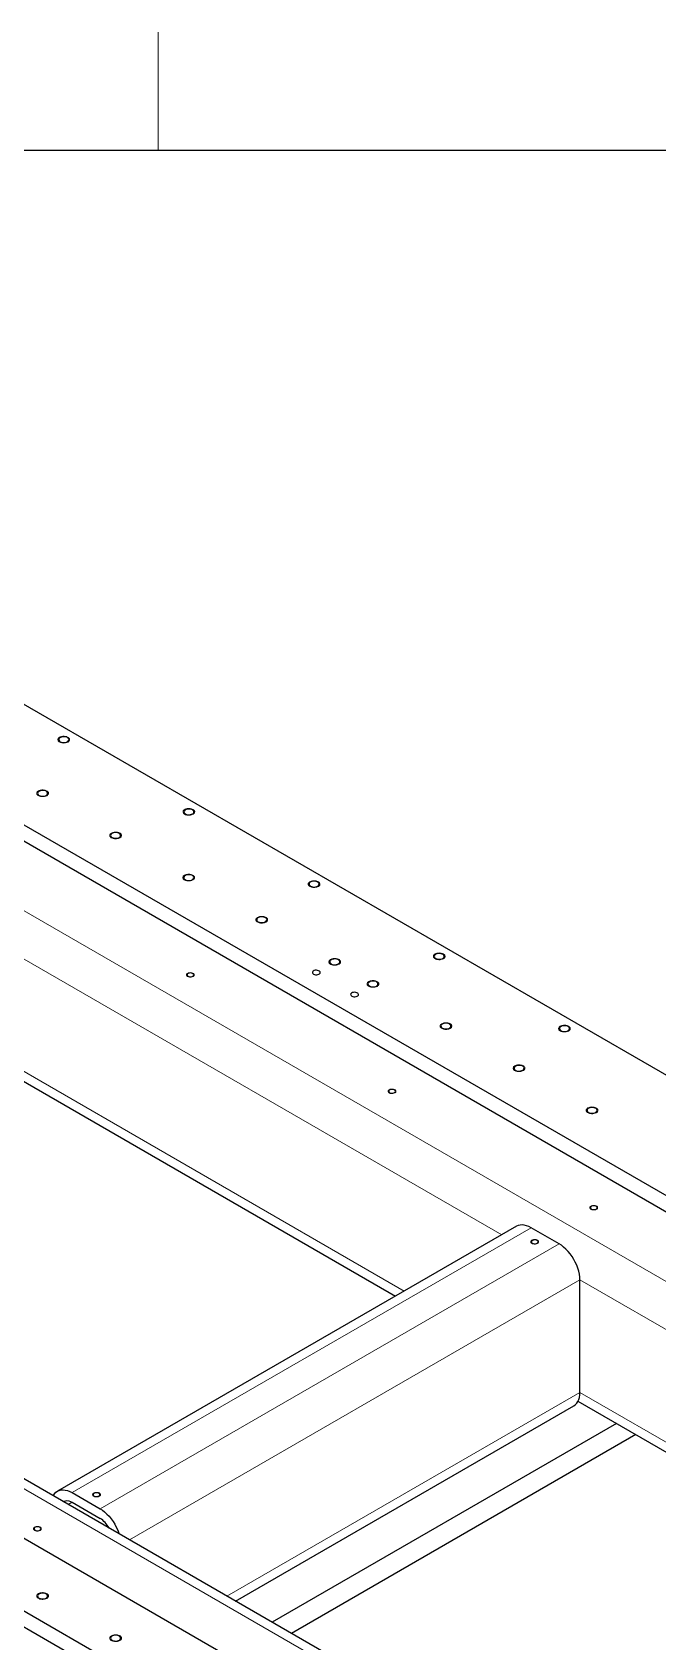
# Model space of a CAD drawing. Header units: millimetres. Extents: x 30 to 8380, y 30 to 5898.
# Drawn here: x 1062 to 1380, y 5069 to 5888 of the extents above; entities that cross this region are included whole.
import ezdxf

# ---------------------------------------------------------------- set-up
doc = ezdxf.new("R2010")
doc.units = ezdxf.units.MM
doc.header["$LTSCALE"] = 10
doc.layers.add('FORMAT', color=7, linetype='Continuous')

msp = doc.modelspace()

# ---------------------------------------------------------------- linework, layer by layer
at = {"color": 7, "linetype": 'Continuous', "lineweight": 25}
for p, q in [((2363.0909377, 4792.1163004), (750.8874766, 5722.8215478)), ((697.854468, 5692.2062436), (2310.0579291, 4761.5009962)), ((697.854468, 5684.0408355), (2310.0579291, 4753.335588)), ((2039.3108012, 4585.2858317), (420.0362723, 5520.0731197)), ((1995.7489649, 4580.0542933), (383.5455038, 5510.7595408)), ((351.7256986, 5492.3903583), (1963.9291597, 4561.6851108)), ((351.7256986, 5484.2249502), (1963.9291597, 4553.5197027)), ((1032.0701646, 5368.8624599), (1246.9644382, 5244.8066364)), ((1308.3664043, 5280.2532369), (1075.0211665, 5145.5458984)), ((1330.0079304, 5271.346535), (1315.8657948, 5279.5106161)), ((1340.6145321, 5195.8175052), (1340.6145321, 5252.975362)), ((1339.6616144, 5191.2936956), (1554.555888, 5067.237872)), ((1165.5640492, 5089.6890951), (1337.5073209, 5188.9498331)), ((1359.2026091, 5180.0129195), (1184.1521262, 5078.9584267)), ((1369.1037132, 5174.2971338), (1194.0532302, 5073.242641)), ((1082.520557, 5144.8032777), (1096.6626926, 5136.6391965)), ((1082.520557, 5139.9040328), (1096.6626926, 5131.7399517))]:
    msp.add_line(p, q, dxfattribs=at)
at = {"color": 8, "linetype": 'Continuous', "lineweight": 18}
for p, q in [((667.0953231, 5666.2839591), (2286.369852, 4731.4966711)), ((412.5368818, 5519.330499), (2031.8114107, 4584.5432109)), ((1033.0230823, 5430.5441263), (1300.8645757, 5275.9225234)), ((1033.0230823, 5373.3862695), (1251.3590556, 5247.343595)), ((1082.520557, 5144.8032777), (1315.8657948, 5279.5106161)), ((1096.6626926, 5136.6391965), (1330.0079304, 5271.346535)), ((1111.6639117, 5120.8049822), (1340.6145321, 5252.975362)), ((1340.6145321, 5252.975362), (1608.4560255, 5098.3537591)), ((1161.1694318, 5092.2260537), (1340.6145321, 5195.8175052)), ((1340.6145321, 5195.8175052), (1558.9505054, 5069.7748307)), ((1080.5512134, 5138.7659606), (1082.5215914, 5139.9034356))]:
    msp.add_line(p, q, dxfattribs=at)
at = {"color": 7, "linetype": 'Continuous', "lineweight": 25, "flags": 128}
for points in [[(1076.4040833, 5526.6999092), (1076.9574246, 5526.4576724), (1077.6034564, 5526.3106015), (1078.2942655, 5526.269604), (1078.9786177, 5526.3377207), (1079.6057579, 5526.5098995), (1080.1291738, 5526.7733707), (1080.5100462, 5527.108594), (1080.7201274, 5527.4907072), (1080.7438367, 5527.8913709), (1080.5794157, 5528.2808696), (1080.2390587, 5528.630316), (1079.7480084, 5528.9137933), (1079.1426839, 5529.1102772), (1078.4679792, 5529.2051955), (1077.7739342, 5529.1915084), (1077.1120229, 5529.0702311), (1076.5313363, 5528.8503582), (1076.0749412, 5528.5481966), (1075.7766865, 5528.1861562), (1075.6586922, 5527.7910881), (1075.7297096, 5527.3922925), (1075.9844714, 5527.0193463), (1076.4040833, 5526.6999092)], [(1065.6914156, 5499.411468), (1066.2447568, 5499.1692312), (1066.8907886, 5499.0221603), (1067.5815977, 5498.9811629), (1068.26595, 5499.0492795), (1068.8930902, 5499.2214583), (1069.4165061, 5499.4849296), (1069.7973785, 5499.8201528), (1070.0074597, 5500.2022661), (1070.031169, 5500.6029298), (1069.8667479, 5500.9924285), (1069.5263909, 5501.3418749), (1069.0353407, 5501.6253522), (1068.4300162, 5501.8218361), (1067.7553115, 5501.9167543), (1067.0612664, 5501.9030672), (1066.3993551, 5501.7817899), (1065.8186685, 5501.561917), (1065.3622735, 5501.2597554), (1065.0640187, 5500.8977151), (1064.9460245, 5500.502647), (1065.0170418, 5500.1038513), (1065.2718037, 5499.7309051), (1065.6914156, 5499.411468)], [(1140.0436936, 5489.9615441), (1140.5970349, 5489.7193073), (1141.2430667, 5489.5722364), (1141.9338758, 5489.531239), (1142.618228, 5489.5993556), (1143.2453682, 5489.7715344), (1143.7687842, 5490.0350057), (1144.1496565, 5490.3702289), (1144.3597377, 5490.7523422), (1144.383447, 5491.1530059), (1144.219026, 5491.5425046), (1143.878669, 5491.891951), (1143.3876187, 5492.1754283), (1142.7822942, 5492.3719122), (1142.1075895, 5492.4668304), (1141.4135445, 5492.4531433), (1140.7516332, 5492.331866), (1140.1709466, 5492.1119931), (1139.7145515, 5491.8098315), (1139.4162968, 5491.4477912), (1139.2983025, 5491.0527231), (1139.3693199, 5490.6539274), (1139.6240817, 5490.2809812), (1140.0436936, 5489.9615441)], [(1102.8145216, 5477.9807551), (1103.3678629, 5477.7385183), (1104.0138946, 5477.5914474), (1104.7047037, 5477.55045), (1105.389056, 5477.6185666), (1106.0161962, 5477.7907454), (1106.5396121, 5478.0542166), (1106.9204845, 5478.3894399), (1107.1305657, 5478.7715531), (1107.154275, 5479.1722168), (1106.9898539, 5479.5617155), (1106.6494969, 5479.911162), (1106.1584467, 5480.1946392), (1105.5531222, 5480.3911231), (1104.8784175, 5480.4860414), (1104.1843724, 5480.4723543), (1103.5224611, 5480.351077), (1102.9417745, 5480.1312041), (1102.4853795, 5479.8290425), (1102.1871248, 5479.4670022), (1102.0691305, 5479.071934), (1102.1401478, 5478.6731384), (1102.3949097, 5478.3001922), (1102.8145216, 5477.9807551)], [(1139.9376276, 5456.5500422), (1140.4909689, 5456.3078054), (1141.1370007, 5456.1607345), (1141.8278098, 5456.119737), (1142.512162, 5456.1878537), (1143.1393022, 5456.3600325), (1143.6627181, 5456.6235037), (1144.0435905, 5456.9587269), (1144.2536717, 5457.3408402), (1144.277381, 5457.7415039), (1144.11296, 5458.1310026), (1143.772603, 5458.480449), (1143.2815527, 5458.7639263), (1142.6762282, 5458.9604102), (1142.0015235, 5459.0553285), (1141.3074784, 5459.0416414), (1140.6455671, 5458.9203641), (1140.0648805, 5458.7004911), (1139.6084855, 5458.3983296), (1139.3102308, 5458.0362892), (1139.1922365, 5457.6412211), (1139.2632538, 5457.2424255), (1139.5180157, 5456.8694793), (1139.9376276, 5456.5500422)], [(1203.683304, 5453.2231791), (1204.2366452, 5452.9809423), (1204.882677, 5452.8338714), (1205.5734861, 5452.792874), (1206.2578384, 5452.8609906), (1206.8849785, 5453.0331694), (1207.4083945, 5453.2966407), (1207.7892668, 5453.6318639), (1207.999348, 5454.0139772), (1208.0230573, 5454.4146408), (1207.8586363, 5454.8041396), (1207.5182793, 5455.153586), (1207.027229, 5455.4370632), (1206.4219045, 5455.6335472), (1205.7471998, 5455.7284654), (1205.0531548, 5455.7147783), (1204.3912435, 5455.593501), (1203.8105569, 5455.3736281), (1203.3541618, 5455.0714665), (1203.0559071, 5454.7094262), (1202.9379128, 5454.314358), (1203.0089302, 5453.9155624), (1203.2636921, 5453.5426162), (1203.683304, 5453.2231791)], [(1177.0607336, 5435.1193292), (1177.6140749, 5434.8770924), (1178.2601067, 5434.7300215), (1178.9509158, 5434.6890241), (1179.635268, 5434.7571407), (1180.2624082, 5434.9293195), (1180.7858242, 5435.1927908), (1181.1666965, 5435.528014), (1181.3767777, 5435.9101273), (1181.400487, 5436.310791), (1181.236066, 5436.7002897), (1180.895709, 5437.0497361), (1180.4046587, 5437.3332134), (1179.7993342, 5437.5296973), (1179.1246295, 5437.6246155), (1178.4305845, 5437.6109284), (1177.7686732, 5437.4896511), (1177.1879866, 5437.2697782), (1176.7315915, 5436.9676166), (1176.4333368, 5436.6055763), (1176.3153425, 5436.2105081), (1176.3863599, 5435.8117125), (1176.6411217, 5435.4387663), (1177.0607336, 5435.1193292)], [(1267.3229143, 5416.4848141), (1267.8762555, 5416.2425773), (1268.5222873, 5416.0955064), (1269.2130964, 5416.0545089), (1269.8974487, 5416.1226256), (1270.5245888, 5416.2948044), (1271.0480048, 5416.5582756), (1271.4288771, 5416.8934989), (1271.6389583, 5417.2756121), (1271.6626676, 5417.6762758), (1271.4982466, 5418.0657745), (1271.1578896, 5418.4152209), (1270.6668393, 5418.6986982), (1270.0615148, 5418.8951821), (1269.3868101, 5418.9901004), (1268.6927651, 5418.9764133), (1268.0308538, 5418.855136), (1267.4501672, 5418.6352631), (1266.9937721, 5418.3331015), (1266.6955174, 5417.9710612), (1266.5775231, 5417.575993), (1266.6485405, 5417.1771974), (1266.9033024, 5416.8042512), (1267.3229143, 5416.4848141)], [(1214.1838397, 5413.6886163), (1214.7371809, 5413.4463795), (1215.3832127, 5413.2993086), (1216.0740218, 5413.2583112), (1216.7583741, 5413.3264278), (1217.3855142, 5413.4986066), (1217.9089302, 5413.7620778), (1218.2898025, 5414.0973011), (1218.4998837, 5414.4794143), (1218.523593, 5414.880078), (1218.359172, 5415.2695767), (1218.018815, 5415.6190232), (1217.5277647, 5415.9025004), (1216.9224402, 5416.0989843), (1216.2477355, 5416.1939026), (1215.5536905, 5416.1802155), (1214.8917792, 5416.0589382), (1214.3110926, 5415.8390653), (1213.8546975, 5415.5369037), (1213.5564428, 5415.1748634), (1213.4384485, 5414.7797952), (1213.5094659, 5414.3809996), (1213.7642278, 5414.0080534), (1214.1838397, 5413.6886163)], [(1141.4225519, 5407.4009468), (1141.8779992, 5407.2132226), (1142.4143559, 5407.1210411), (1142.9734995, 5407.1343917), (1143.494838, 5407.2518275), (1143.9218763, 5407.4606227), (1144.2083383, 5407.738151), (1144.3231812, 5408.0543378), (1144.2539601, 5408.3749196), (1144.0081762, 5408.6651562), (1143.612464, 5408.893596), (1143.109705, 5409.035484), (1142.5543809, 5409.0754445), (1142.0066699, 5409.0091471), (1141.5259247, 5408.8437761), (1141.1642417, 5408.5972521), (1140.9608148, 5408.2962898), (1140.9376884, 5407.9735031), (1141.0973687, 5407.663871), (1141.4225519, 5407.4009468)], [(1205.2035835, 5408.5044248), (1205.6832598, 5408.300055), (1206.2459739, 5408.1863858), (1206.8417261, 5408.1735172), (1207.4175811, 5408.2625926), (1207.9223719, 5408.4456974), (1208.3112455, 5408.7065617), (1208.5496488, 5409.0220068), (1208.6163985, 5409.3640039), (1208.5055638, 5409.702165), (1208.2269927, 5410.0064431), (1207.8054375, 5410.2498017), (1207.2783552, 5410.4106174), (1206.6925795, 5410.4746009), (1206.100159, 5410.4360671), (1205.5537329, 5410.2984398), (1205.1018537, 5410.0739479), (1204.7846726, 5409.7825384), (1204.6303727, 5409.4501043), (1204.6526642, 5409.1061839), (1204.8495663, 5408.781336), (1205.2035835, 5408.5044248)], [(1233.6292761, 5402.4630048), (1234.1826174, 5402.220768), (1234.8286492, 5402.0736971), (1235.5194583, 5402.0326996), (1236.2038105, 5402.1008163), (1236.8309507, 5402.2729951), (1237.3543666, 5402.5364663), (1237.735239, 5402.8716895), (1237.9453202, 5403.2538028), (1237.9690295, 5403.6544665), (1237.8046085, 5404.0439652), (1237.4642515, 5404.3934116), (1236.9732012, 5404.6768889), (1236.3678767, 5404.8733728), (1235.693172, 5404.968291), (1234.999127, 5404.954604), (1234.3372157, 5404.8333267), (1233.7565291, 5404.6134537), (1233.300134, 5404.3112921), (1233.0018793, 5403.9492518), (1232.883885, 5403.5541837), (1232.9549024, 5403.1553881), (1233.2096642, 5402.7824419), (1233.6292761, 5402.4630048)], [(1224.64902, 5397.2788132), (1225.1286963, 5397.0744435), (1225.6914104, 5396.9607743), (1226.2871625, 5396.9479057), (1226.8630176, 5397.0369811), (1227.3678084, 5397.2200858), (1227.756682, 5397.4809502), (1227.9950852, 5397.7963953), (1228.061835, 5398.1383923), (1227.9510002, 5398.4765534), (1227.6724291, 5398.7808316), (1227.250874, 5399.0241902), (1226.7237917, 5399.1850059), (1226.138016, 5399.2489894), (1225.5455955, 5399.2104556), (1224.9991694, 5399.0728283), (1224.5472901, 5398.8483364), (1224.2301091, 5398.5569269), (1224.0758092, 5398.2244928), (1224.0981006, 5397.8805724), (1224.2950028, 5397.5557245), (1224.64902, 5397.2788132)], [(1270.7523822, 5381.0322918), (1271.3057234, 5380.790055), (1271.9517552, 5380.6429841), (1272.6425643, 5380.6019867), (1273.3269165, 5380.6701033), (1273.9540567, 5380.8422821), (1274.4774727, 5381.1057534), (1274.858345, 5381.4409766), (1275.0684262, 5381.8230899), (1275.0921355, 5382.2237535), (1274.9277145, 5382.6132523), (1274.5873575, 5382.9626987), (1274.0963072, 5383.246176), (1273.4909827, 5383.4426599), (1272.816278, 5383.5375781), (1272.122233, 5383.523891), (1271.4603217, 5383.4026137), (1270.8796351, 5383.1827408), (1270.42324, 5382.8805792), (1270.1249853, 5382.5185389), (1270.006991, 5382.1234707), (1270.0780084, 5381.7246751), (1270.3327702, 5381.3517289), (1270.7523822, 5381.0322918)], [(1330.9625246, 5379.746449), (1331.5158658, 5379.5042122), (1332.1618976, 5379.3571413), (1332.8527067, 5379.3161439), (1333.537059, 5379.3842605), (1334.1641991, 5379.5564393), (1334.6876151, 5379.8199106), (1335.0684874, 5380.1551338), (1335.2785686, 5380.5372471), (1335.3022779, 5380.9379108), (1335.1378569, 5381.3274095), (1334.7974999, 5381.6768559), (1334.3064497, 5381.9603332), (1333.7011251, 5382.1568171), (1333.0264204, 5382.2517353), (1332.3323754, 5382.2380482), (1331.6704641, 5382.116771), (1331.0897775, 5381.896898), (1330.6333824, 5381.5947364), (1330.3351277, 5381.2326961), (1330.2171335, 5380.837628), (1330.2881508, 5380.4388324), (1330.5429127, 5380.0658861), (1330.9625246, 5379.746449)], [(1307.8754882, 5359.6015789), (1308.4288294, 5359.3593421), (1309.0748612, 5359.2122712), (1309.7656703, 5359.1712738), (1310.4500226, 5359.2393904), (1311.0771627, 5359.4115692), (1311.6005787, 5359.6750404), (1311.981451, 5360.0102637), (1312.1915322, 5360.3923769), (1312.2152415, 5360.7930406), (1312.0508205, 5361.1825393), (1311.7104635, 5361.5319857), (1311.2194132, 5361.815463), (1310.6140887, 5362.0119469), (1309.939384, 5362.1068652), (1309.245339, 5362.0931781), (1308.5834277, 5361.9719008), (1308.0027411, 5361.7520279), (1307.546346, 5361.4498663), (1307.2480913, 5361.087826), (1307.130097, 5360.6927578), (1307.2011144, 5360.2939622), (1307.4558763, 5359.921016), (1307.8754882, 5359.6015789)], [(1243.9530351, 5348.2113587), (1244.4084825, 5348.0236345), (1244.9448392, 5347.931453), (1245.5039828, 5347.9448036), (1246.0253213, 5348.0622394), (1246.4523596, 5348.2710346), (1246.7388215, 5348.5485629), (1246.8536645, 5348.8647497), (1246.7844434, 5349.1853315), (1246.5386595, 5349.4755681), (1246.1429473, 5349.7040079), (1245.6401883, 5349.8458959), (1245.0848642, 5349.8858564), (1244.5371531, 5349.819559), (1244.056408, 5349.654188), (1243.694725, 5349.407664), (1243.491298, 5349.1067017), (1243.4681717, 5348.783915), (1243.627852, 5348.4742829), (1243.9530351, 5348.2113587)], [(1344.9985942, 5338.170866), (1345.5519354, 5337.9286292), (1346.1979672, 5337.7815583), (1346.8887763, 5337.7405608), (1347.5731286, 5337.8086775), (1348.2002687, 5337.9808562), (1348.7236847, 5338.2443275), (1349.104557, 5338.5795507), (1349.3146382, 5338.961664), (1349.3383475, 5339.3623277), (1349.1739265, 5339.7518264), (1348.8335695, 5340.1012728), (1348.3425193, 5340.3847501), (1347.7371947, 5340.581234), (1347.06249, 5340.6761522), (1346.368445, 5340.6624652), (1345.7065337, 5340.5411879), (1345.1258471, 5340.3213149), (1344.6694521, 5340.0191533), (1344.3711973, 5339.657113), (1344.2532031, 5339.2620449), (1344.3242204, 5338.8632493), (1344.5789823, 5338.490303), (1344.9985942, 5338.170866)], [(1346.4835184, 5289.0217706), (1346.9389657, 5288.8340464), (1347.4753225, 5288.7418649), (1348.034466, 5288.7552155), (1348.5558045, 5288.8726513), (1348.9828429, 5289.0814465), (1349.2693048, 5289.3589748), (1349.3841477, 5289.6751616), (1349.3149267, 5289.9957434), (1349.0691428, 5290.28598), (1348.6734305, 5290.5144198), (1348.1706715, 5290.6563078), (1347.6153475, 5290.6962683), (1347.0676364, 5290.6299709), (1346.5868912, 5290.4645999), (1346.2252082, 5290.2180759), (1346.0217813, 5289.9171136), (1345.998655, 5289.5943269), (1346.1583353, 5289.2846948), (1346.4835184, 5289.0217706)], [(1315.8657948, 5279.5106161), (1314.6782322, 5280.1191679), (1313.5056039, 5280.5660396), (1312.3626563, 5280.8456116), (1311.2637628, 5280.9543682), (1310.2227425, 5280.8909417), (1309.2526868, 5280.6561296), (1308.3664043, 5280.2532369)], [(1316.4314802, 5271.6730982), (1316.8869275, 5271.485374), (1317.4232843, 5271.3931925), (1317.9824278, 5271.4065431), (1318.5037663, 5271.5239789), (1318.9308047, 5271.7327741), (1319.2172666, 5272.0103024), (1319.3321095, 5272.3264893), (1319.2628885, 5272.647071), (1319.0171046, 5272.9373076), (1318.6213923, 5273.1657474), (1318.1186333, 5273.3076354), (1317.5633093, 5273.3475959), (1317.0155982, 5273.2812985), (1316.534853, 5273.1159275), (1316.17317, 5272.8694036), (1315.9697431, 5272.5684412), (1315.9466168, 5272.2456545), (1316.1062971, 5271.9360224), (1316.4314802, 5271.6730982)], [(1340.6145321, 5252.975362), (1340.54784, 5254.385216), (1340.3486025, 5255.8543413), (1340.019325, 5257.3642628), (1339.5641484, 5258.8959923), (1338.9887968, 5260.4302676), (1338.3005056, 5261.9477941), (1337.5079304, 5263.4294882), (1336.6210384, 5264.8567165), (1335.6509828, 5266.211531), (1334.6099624, 5267.4768941), (1333.5110689, 5268.6368929), (1332.3681213, 5269.67694), (1331.195493, 5270.5839561), (1330.0079304, 5271.346535)], [(1337.5073209, 5188.9498331), (1337.5079304, 5188.950185), (1338.3005056, 5189.5167912), (1338.9887968, 5190.2396336), (1339.5641484, 5191.1096221), (1340.019325, 5192.1158159), (1340.3486025, 5193.2455617), (1340.54784, 5194.4846522), (1340.6145321, 5195.8175052)], [(1072.866873, 5143.2020359), (1072.9643391, 5143.3861094), (1073.5396907, 5144.2560978), (1074.2279819, 5144.9789403), (1075.020557, 5145.5455465), (1075.907449, 5145.9487912), (1076.8775047, 5146.1836032), (1077.918525, 5146.2470298), (1079.0174185, 5146.1382732), (1080.1603661, 5145.8587011), (1081.3329944, 5145.4118294), (1082.520557, 5144.8032777)], [(1077.9169047, 5140.2867146), (1078.3530488, 5140.5149201), (1079.0799399, 5140.723652), (1079.876872, 5140.7660972), (1080.727622, 5140.6413914), (1081.6148709, 5140.3520734), (1082.520557, 5139.9040328)], [(1093.6928441, 5143.0888206), (1094.1482915, 5142.9010964), (1094.6846482, 5142.8089149), (1095.2437918, 5142.8222655), (1095.7651303, 5142.9397013), (1096.1921686, 5143.1484965), (1096.4786305, 5143.4260248), (1096.5934735, 5143.7422116), (1096.5242524, 5144.0627934), (1096.2784685, 5144.35303), (1095.8827563, 5144.5814698), (1095.3799973, 5144.7233578), (1094.8246732, 5144.7633183), (1094.2769621, 5144.6970209), (1093.796217, 5144.5316499), (1093.4345339, 5144.2851259), (1093.231107, 5143.9841636), (1093.2079807, 5143.6613769), (1093.367661, 5143.3517448), (1093.6928441, 5143.0888206)], [(1096.6626926, 5136.6391965), (1097.8502552, 5135.8766177), (1099.0228835, 5134.9696016), (1100.1658311, 5133.9295545), (1101.2647246, 5132.7695556), (1102.305745, 5131.5041926), (1103.2758006, 5130.1493781), (1104.1626926, 5128.7221497), (1104.9552678, 5127.2404557), (1105.643559, 5125.7229291), (1106.2189106, 5124.1886539), (1106.3163766, 5123.8920485)], [(1063.6408059, 5125.7401483), (1064.0962533, 5125.552424), (1064.63261, 5125.4602425), (1065.1917536, 5125.4735931), (1065.7130921, 5125.591029), (1066.1401304, 5125.7998241), (1066.4265923, 5126.0773524), (1066.5414353, 5126.3935393), (1066.4722142, 5126.714121), (1066.2264303, 5127.0043576), (1065.8307181, 5127.2327974), (1065.3279591, 5127.3746854), (1064.772635, 5127.4146459), (1064.2249239, 5127.3483485), (1063.7441788, 5127.1829775), (1063.3824957, 5126.9364536), (1063.1790688, 5126.6354913), (1063.1559425, 5126.3127045), (1063.3156228, 5126.0030724), (1063.6408059, 5125.7401483)], [(1065.6914156, 5091.2074121), (1066.2447568, 5090.9651753), (1066.8907886, 5090.8181044), (1067.5815977, 5090.777107), (1068.26595, 5090.8452236), (1068.8930902, 5091.0174024), (1069.4165061, 5091.2808737), (1069.7973785, 5091.6160969), (1070.0074597, 5091.9982102), (1070.031169, 5092.3988739), (1069.8667479, 5092.7883726), (1069.5263909, 5093.137819), (1069.0353407, 5093.4212963), (1068.4300162, 5093.6177802), (1067.7553115, 5093.7126984), (1067.0612664, 5093.6990113), (1066.3993551, 5093.577734), (1065.8186685, 5093.3578611), (1065.3622735, 5093.0556995), (1065.0640187, 5092.6936592), (1064.9460245, 5092.298591), (1065.0170418, 5091.8997954), (1065.2718037, 5091.5268492), (1065.6914156, 5091.2074121)], [(1102.8145216, 5069.7766992), (1103.3678629, 5069.5344624), (1104.0138946, 5069.3873915), (1104.7047037, 5069.3463941), (1105.389056, 5069.4145107), (1106.0161962, 5069.5866895), (1106.5396121, 5069.8501607), (1106.9204845, 5070.185384), (1107.1305657, 5070.5674972), (1107.154275, 5070.9681609), (1106.9898539, 5071.3576596), (1106.6494969, 5071.7071061), (1106.1584467, 5071.9905833), (1105.5531222, 5072.1870672), (1104.8784175, 5072.2819855), (1104.1843724, 5072.2682984), (1103.5224611, 5072.1470211), (1102.9417745, 5071.9271482), (1102.4853795, 5071.6249866), (1102.1871248, 5071.2629463), (1102.0691305, 5070.8678781), (1102.1401478, 5070.4690825), (1102.3949097, 5070.0961363), (1102.8145216, 5069.7766992)]]:
    msp.add_lwpolyline(points, dxfattribs=at)
at = {"color": 7, "linetype": 'Continuous', "lineweight": 25}
msp.add_arc((1089.7053408, 5120.6319318), 13.1069771, 28.1093957156, 57.9396080785, dxfattribs=at)
at = {"color": 7, "linetype": 'Continuous', "lineweight": 18}
for points, knots in [([(1080.3282261, 5526.5162173), (1079.7343299, 5526.2501421), (1079.044179, 5526.0777323), (1078.3014379, 5526.009821), (1077.5527759, 5526.0506753), (1076.8452341, 5526.1977282), (1076.22327, 5526.4417398), (1075.7259639, 5526.767378), (1075.3845633, 5527.1541818), (1075.2205197, 5527.5778468), (1075.2441406, 5528.0117526), (1075.4539418, 5528.4286353), (1075.8367406, 5528.8023006), (1076.3684845, 5529.1092699), (1077.015762, 5529.3302549), (1077.7379022, 5529.4513705), (1078.4895306, 5529.4650066), (1079.2234194, 5529.3703062), (1079.8934558, 5529.1732199), (1080.4575388, 5528.8861312), (1080.8802252, 5528.5270789), (1081.1349559, 5528.1186238), (1081.2057253, 5527.6864304), (1081.0880867, 5527.2576551), (1080.7894317, 5526.8592395), (1080.328526, 5526.5162173), (1080.4932757, 5526.6262905), (1080.328526, 5526.5162173)], [0, 0, 0, 0, 0.039987901, 0.0799884051, 0.1199889092, 0.1599894133, 0.1999899175, 0.2399904216, 0.2799909257, 0.3199914298, 0.359991934, 0.3999924381, 0.4399929422, 0.4799934463, 0.5199939505, 0.5599944546, 0.5999949587, 0.6399954629, 0.679995967, 0.7199964711, 0.7599969752, 0.7999974794, 0.8399979835, 0.8799984876, 0.9199989917, 0.9599994959, 1, 1, 1, 1]), ([(1069.6154833, 5499.2277762), (1069.0216621, 5498.961701), (1068.3315112, 5498.7892911), (1067.5887702, 5498.7213798), (1066.8401082, 5498.7622341), (1066.1325664, 5498.909287), (1065.5106023, 5499.1532987), (1065.0132962, 5499.4789369), (1064.6718956, 5499.8657407), (1064.507852, 5500.2894057), (1064.5314729, 5500.7233115), (1064.741274, 5501.1401942), (1065.1240729, 5501.5138595), (1065.6558167, 5501.8208287), (1066.3030942, 5502.0418138), (1067.0252345, 5502.1629294), (1067.7768628, 5502.1765654), (1068.5107517, 5502.0818651), (1069.180788, 5501.8847787), (1069.7448711, 5501.59769), (1070.1675575, 5501.2386378), (1070.4222882, 5500.8301826), (1070.4930576, 5500.3979892), (1070.375419, 5499.969214), (1070.076764, 5499.5707983), (1069.6158582, 5499.2277762), (1069.780608, 5499.3378494), (1069.6158582, 5499.2277762)], [0, 0, 0, 0, 0.0399848725, 0.0799855029, 0.1199861332, 0.1599867635, 0.1999873938, 0.2399880241, 0.2799886544, 0.3199892847, 0.359989915, 0.3999905453, 0.4399911756, 0.479991806, 0.5199924363, 0.5599930666, 0.5999936969, 0.6399943272, 0.6799949575, 0.7199955878, 0.7599962181, 0.7999968484, 0.8399974788, 0.8799981091, 0.9199987394, 0.9599993697, 1, 1, 1, 1]), ([(1143.9681053, 5489.7778523), (1143.3739402, 5489.5117771), (1142.6837893, 5489.3393673), (1141.9410482, 5489.2714559), (1141.1923862, 5489.3123102), (1140.4848444, 5489.4593631), (1139.8628803, 5489.7033748), (1139.3655742, 5490.029013), (1139.0241736, 5490.4158168), (1138.86013, 5490.8394818), (1138.8837509, 5491.2733876), (1139.0935521, 5491.6902703), (1139.4763509, 5492.0639356), (1140.0080948, 5492.3709048), (1140.6553723, 5492.5918899), (1141.3775125, 5492.7130055), (1142.1291409, 5492.7266416), (1142.8630297, 5492.6319412), (1143.5330661, 5492.4348548), (1144.0971492, 5492.1477661), (1144.5198355, 5491.7887139), (1144.7745662, 5491.3802587), (1144.8453356, 5490.9480653), (1144.727697, 5490.5192901), (1144.429042, 5490.1208744), (1143.9681363, 5489.7778523), (1144.132886, 5489.8879255), (1143.9681363, 5489.7778523)], [0, 0, 0, 0, 0.0399987504, 0.0799988025, 0.1199988546, 0.1599989066, 0.1999989587, 0.2399990108, 0.2799990628, 0.3199991149, 0.359999167, 0.399999219, 0.4399992711, 0.4799993232, 0.5199993752, 0.5599994273, 0.5999994794, 0.6399995314, 0.6799995835, 0.7199996355, 0.7599996876, 0.7999997397, 0.8399997917, 0.8799998438, 0.9199998959, 0.9599999479, 1, 1, 1, 1]), ([(1106.7384481, 5477.7970633), (1106.1447682, 5477.5309881), (1105.4546172, 5477.3585782), (1104.7118762, 5477.2906669), (1103.9632142, 5477.3315212), (1103.2556724, 5477.4785741), (1102.6337083, 5477.7225857), (1102.1364022, 5478.048224), (1101.7950016, 5478.4350277), (1101.630958, 5478.8586927), (1101.6545789, 5479.2925985), (1101.86438, 5479.7094812), (1102.2471789, 5480.0831466), (1102.7789228, 5480.3901158), (1103.4262002, 5480.6111008), (1104.1483405, 5480.7322165), (1104.8999689, 5480.7458525), (1105.6338577, 5480.6511522), (1106.303894, 5480.4540658), (1106.8679771, 5480.1669771), (1107.2906635, 5479.8079249), (1107.5453942, 5479.3994697), (1107.6161636, 5478.9672763), (1107.498525, 5478.538501), (1107.19987, 5478.1400854), (1106.7389643, 5477.7970633), (1106.903714, 5477.9071364), (1106.7389643, 5477.7970633)], [0, 0, 0, 0, 0.0399791786, 0.0799800462, 0.1199809137, 0.1599817813, 0.1999826489, 0.2399835164, 0.279984384, 0.3199852515, 0.3599861191, 0.3999869866, 0.4399878542, 0.4799887218, 0.5199895893, 0.5599904569, 0.5999913244, 0.639992192, 0.6799930595, 0.7199939271, 0.7599947947, 0.7999956622, 0.8399965298, 0.8799973973, 0.9199982649, 0.9599991324, 1, 1, 1, 1]), ([(1143.862009, 5456.3663503), (1143.2678742, 5456.1002751), (1142.5777232, 5455.9278653), (1141.8349822, 5455.8599539), (1141.0863202, 5455.9008082), (1140.3787784, 5456.0478612), (1139.7568143, 5456.2918728), (1139.2595082, 5456.617511), (1138.9181076, 5457.0043148), (1138.754064, 5457.4279798), (1138.7776849, 5457.8618856), (1138.987486, 5458.2787683), (1139.3702849, 5458.6524336), (1139.9020288, 5458.9594028), (1140.5493063, 5459.1803879), (1141.2714465, 5459.3015035), (1142.0230749, 5459.3151396), (1142.7569637, 5459.2204392), (1143.4270001, 5459.0233529), (1143.9910831, 5458.7362642), (1144.4137695, 5458.3772119), (1144.6685002, 5457.9687567), (1144.7392696, 5457.5365634), (1144.621631, 5457.1077881), (1144.322976, 5456.7093724), (1143.8620703, 5456.3663503), (1144.02682, 5456.4764235), (1143.8620703, 5456.3663503)], [0, 0, 0, 0, 0.0399975299, 0.0799976328, 0.1199977358, 0.1599978387, 0.1999979416, 0.2399980445, 0.2799981474, 0.3199982504, 0.3599983533, 0.3999984562, 0.4399985591, 0.479998662, 0.519998765, 0.5599988679, 0.5999989708, 0.6399990737, 0.6799991766, 0.7199992796, 0.7599993825, 0.7999994854, 0.8399995883, 0.8799996912, 0.9199997942, 0.9599998971, 1, 1, 1, 1]), ([(1207.6073885, 5453.0394873), (1207.0135505, 5452.7734121), (1206.3233996, 5452.6010022), (1205.5806585, 5452.5330909), (1204.8319965, 5452.5739452), (1204.1244547, 5452.7209981), (1203.5024907, 5452.9650097), (1203.0051845, 5453.290648), (1202.6637839, 5453.6774517), (1202.4997404, 5454.1011167), (1202.5233612, 5454.5350225), (1202.7331624, 5454.9519052), (1203.1159612, 5455.3255706), (1203.6477051, 5455.6325398), (1204.2949826, 5455.8535249), (1205.0171229, 5455.9746405), (1205.7687512, 5455.9882765), (1206.50264, 5455.8935762), (1207.1726764, 5455.6964898), (1207.7367595, 5455.4094011), (1208.1594458, 5455.0503489), (1208.4141765, 5454.6418937), (1208.4849459, 5454.2097003), (1208.3673073, 5453.780925), (1208.0686523, 5453.3825094), (1207.6077466, 5453.0394873), (1207.7724963, 5453.1495604), (1207.6077466, 5453.0394873)], [0, 0, 0, 0, 0.0399855528, 0.0799861548, 0.1199867568, 0.1599873587, 0.1999879607, 0.2399885627, 0.2799891646, 0.3199897666, 0.3599903686, 0.3999909705, 0.4399915725, 0.4799921745, 0.5199927764, 0.5599933784, 0.5999939803, 0.6399945823, 0.6799951843, 0.7199957862, 0.7599963882, 0.7999969902, 0.8399975921, 0.8799981941, 0.9199987961, 0.959999398, 1, 1, 1, 1]), ([(1180.9849739, 5434.9356374), (1180.3909802, 5434.6695622), (1179.7008293, 5434.4971523), (1178.9580882, 5434.429241), (1178.2094262, 5434.4700953), (1177.5018844, 5434.6171482), (1176.8799203, 5434.8611599), (1176.3826142, 5435.1867981), (1176.0412136, 5435.5736019), (1175.87717, 5435.9972669), (1175.9007909, 5436.4311727), (1176.1105921, 5436.8480554), (1176.4933909, 5437.2217207), (1177.0251348, 5437.5286899), (1177.6724123, 5437.749675), (1178.3945525, 5437.8707906), (1179.1461809, 5437.8844266), (1179.8800697, 5437.7897263), (1180.5501061, 5437.5926399), (1181.1141891, 5437.3055512), (1181.5368755, 5436.946499), (1181.7916062, 5436.5380438), (1181.8623756, 5436.1058504), (1181.744737, 5435.6770752), (1181.446082, 5435.2786595), (1180.9851763, 5434.9356374), (1181.149926, 5435.0457106), (1180.9851763, 5434.9356374)], [0, 0, 0, 0, 0.039991835, 0.0799921752, 0.1199925154, 0.1599928556, 0.1999931959, 0.2399935361, 0.2799938763, 0.3199942165, 0.3599945567, 0.3999948969, 0.4399952371, 0.4799955773, 0.5199959175, 0.5599962577, 0.5999965979, 0.6399969381, 0.6799972783, 0.7199976185, 0.7599979588, 0.799998299, 0.8399986392, 0.8799989794, 0.9199993196, 0.9599996598, 1, 1, 1, 1]), ([(1271.2466717, 5416.3011223), (1270.6531608, 5416.035047), (1269.9630099, 5415.8626372), (1269.2202688, 5415.7947259), (1268.4716068, 5415.8355802), (1267.7640651, 5415.9826331), (1267.142101, 5416.2266447), (1266.6447948, 5416.5522829), (1266.3033942, 5416.9390867), (1266.1393507, 5417.3627517), (1266.1629715, 5417.7966575), (1266.3727727, 5418.2135402), (1266.7555715, 5418.5872056), (1267.2873154, 5418.8941748), (1267.9345929, 5419.1151598), (1268.6567332, 5419.2362754), (1269.4083615, 5419.2499115), (1270.1422503, 5419.1552111), (1270.8122867, 5418.9581248), (1271.3763698, 5418.6710361), (1271.7990561, 5418.3119838), (1272.0537868, 5417.9035287), (1272.1245562, 5417.4713353), (1272.0069176, 5417.04256), (1271.7082626, 5416.6441444), (1271.2473569, 5416.3011223), (1271.4121066, 5416.4111954), (1271.2473569, 5416.3011223)], [0, 0, 0, 0, 0.0399723576, 0.0799735094, 0.1199746611, 0.1599758129, 0.1999769647, 0.2399781164, 0.2799792682, 0.31998042, 0.3599815717, 0.3999827235, 0.4399838753, 0.479985027, 0.5199861788, 0.5599873306, 0.5999884823, 0.6399896341, 0.6799907859, 0.7199919376, 0.7599930894, 0.7999942412, 0.8399953929, 0.8799965447, 0.9199976965, 0.9599988482, 1, 1, 1, 1]), ([(1218.1079388, 5413.5049245), (1217.5140862, 5413.2388493), (1216.8239353, 5413.0664394), (1216.0811942, 5412.9985281), (1215.3325322, 5413.0393824), (1214.6249905, 5413.1864353), (1214.0030264, 5413.4304469), (1213.5057202, 5413.7560852), (1213.1643196, 5414.1428889), (1213.0002761, 5414.5665539), (1213.0238969, 5415.0004597), (1213.2336981, 5415.4173424), (1213.6164969, 5415.7910078), (1214.1482408, 5416.097977), (1214.7955183, 5416.318962), (1215.5176586, 5416.4400777), (1216.2692869, 5416.4537137), (1217.0031757, 5416.3590134), (1217.6732121, 5416.161927), (1218.2372952, 5415.8748383), (1218.6599815, 5415.515786), (1218.9147122, 5415.1073309), (1218.9854816, 5414.6751375), (1218.867843, 5414.2463622), (1218.569188, 5413.8479466), (1218.1082823, 5413.5049245), (1218.273032, 5413.6149976), (1218.1082823, 5413.5049245)], [0, 0, 0, 0, 0.0399861406, 0.079986718, 0.1199872955, 0.159987873, 0.1999884505, 0.239989028, 0.2799896054, 0.3199901829, 0.3599907604, 0.3999913379, 0.4399919153, 0.4799924928, 0.5199930703, 0.5599936478, 0.5999942252, 0.6399948027, 0.6799953802, 0.7199959577, 0.7599965351, 0.7999971126, 0.8399976901, 0.8799982676, 0.919998845, 0.9599994225, 1, 1, 1, 1]), ([(1144.0384388, 5407.2784856), (1143.5591707, 5407.0741158), (1142.9964566, 5406.9604466), (1142.4007044, 5406.947578), (1141.8248494, 5407.0366535), (1141.3200586, 5407.2197582), (1140.931185, 5407.4806226), (1140.6927817, 5407.7960676), (1140.626032, 5408.1380647), (1140.7368667, 5408.4762258), (1141.0154378, 5408.7805039), (1141.436993, 5409.0238626), (1141.9640753, 5409.1846782), (1142.549851, 5409.2486618), (1143.1422715, 5409.2101279), (1143.6886976, 5409.0725007), (1144.1405768, 5408.8480087), (1144.4577579, 5408.5565992), (1144.6120578, 5408.2241652), (1144.5897663, 5407.8802448), (1144.3928642, 5407.5553969), (1144.038847, 5407.2784856), (1144.1676112, 5407.3669901), (1144.038847, 5407.2784856)], [0, 0, 0, 0, 0.0475940681, 0.0952143647, 0.1428346613, 0.1904549579, 0.2380752545, 0.2856955511, 0.3333158477, 0.3809361443, 0.4285564408, 0.4761767374, 0.523797034, 0.5714173306, 0.6190376272, 0.6666579238, 0.7142782204, 0.761898517, 0.8095188136, 0.8571391102, 0.9047594068, 0.9523797034, 1, 1, 1, 1]), ([(1237.5533581, 5402.2793129), (1236.9595227, 5402.0132377), (1236.2693718, 5401.8408279), (1235.5266307, 5401.7729165), (1234.7779687, 5401.8137708), (1234.0704269, 5401.9608237), (1233.4484628, 5402.2048354), (1232.9511567, 5402.5304736), (1232.6097561, 5402.9172774), (1232.4457125, 5403.3409424), (1232.4693334, 5403.7748482), (1232.6791346, 5404.1917309), (1233.0619334, 5404.5653962), (1233.5936773, 5404.8723654), (1234.2409548, 5405.0933505), (1234.963095, 5405.2144661), (1235.7147234, 5405.2281022), (1236.4486122, 5405.1334018), (1237.1186486, 5404.9363155), (1237.6827316, 5404.6492267), (1238.105418, 5404.2901745), (1238.3601487, 5403.8817193), (1238.4309181, 5403.449526), (1238.3132795, 5403.0207507), (1238.0146245, 5402.622335), (1237.5537188, 5402.2793129), (1237.7184685, 5402.3893861), (1237.5537188, 5402.2793129)], [0, 0, 0, 0, 0.0399854479, 0.0799860542, 0.1199866606, 0.1599872669, 0.1999878732, 0.2399884796, 0.2799890859, 0.3199896922, 0.3599902986, 0.3999909049, 0.4399915113, 0.4799921176, 0.5199927239, 0.5599933303, 0.5999939366, 0.639994543, 0.6799951493, 0.7199957556, 0.759996362, 0.7999969683, 0.8399975746, 0.879998181, 0.9199987873, 0.9599993937, 1, 1, 1, 1]), ([(1274.6763229, 5380.8486), (1274.0826287, 5380.5825248), (1273.3924778, 5380.4101149), (1272.6497367, 5380.3422036), (1271.9010747, 5380.3830579), (1271.1935329, 5380.5301108), (1270.5715688, 5380.7741225), (1270.0742627, 5381.0997607), (1269.7328621, 5381.4865644), (1269.5688186, 5381.9102294), (1269.5924394, 5382.3441352), (1269.8022406, 5382.761018), (1270.1850394, 5383.1346833), (1270.7167833, 5383.4416525), (1271.3640608, 5383.6626376), (1272.086201, 5383.7837532), (1272.8378294, 5383.7973892), (1273.5717182, 5383.7026889), (1274.2417546, 5383.5056025), (1274.8058377, 5383.2185138), (1275.228524, 5382.8594616), (1275.4832547, 5382.4510064), (1275.5540241, 5382.018813), (1275.4363855, 5381.5900378), (1275.1377305, 5381.1916221), (1274.6768248, 5380.8486), (1274.8415745, 5380.9586732), (1274.6768248, 5380.8486)], [0, 0, 0, 0, 0.0399797539, 0.0799805975, 0.1199814411, 0.1599822847, 0.1999831283, 0.2399839719, 0.2799848154, 0.319985659, 0.3599865026, 0.3999873462, 0.4399881898, 0.4799890334, 0.519989877, 0.5599907205, 0.5999915641, 0.6399924077, 0.6799932513, 0.7199940949, 0.7599949385, 0.7999957821, 0.8399966257, 0.8799974692, 0.9199983128, 0.9599991564, 1, 1, 1, 1]), ([(1334.8865509, 5379.5627572), (1334.2927711, 5379.296682), (1333.6026202, 5379.1242722), (1332.8598791, 5379.0563608), (1332.1112171, 5379.0972151), (1331.4036754, 5379.244268), (1330.7817113, 5379.4882797), (1330.2844051, 5379.8139179), (1329.9430046, 5380.2007217), (1329.778961, 5380.6243867), (1329.8025818, 5381.0582925), (1330.012383, 5381.4751752), (1330.3951818, 5381.8488405), (1330.9269257, 5382.1558097), (1331.5742032, 5382.3767948), (1332.2963435, 5382.4979104), (1333.0479718, 5382.5115465), (1333.7818606, 5382.4168461), (1334.451897, 5382.2197597), (1335.0159801, 5381.932671), (1335.4386664, 5381.5736188), (1335.6933971, 5381.1651636), (1335.7641665, 5380.7329703), (1335.6465279, 5380.304195), (1335.3478729, 5379.9057793), (1334.8869672, 5379.5627572), (1335.0517169, 5379.6728304), (1334.8869672, 5379.5627572)], [0, 0, 0, 0, 0.0399832048, 0.0799839046, 0.1199846044, 0.1599853042, 0.199986004, 0.2399867038, 0.2799874036, 0.3199881034, 0.3599888032, 0.399989503, 0.4399902028, 0.4799909026, 0.5199916024, 0.5599923022, 0.599993002, 0.6399937018, 0.6799944016, 0.7199951014, 0.7599958012, 0.799996501, 0.8399972008, 0.8799979006, 0.9199986004, 0.9599993002, 1, 1, 1, 1]), ([(1311.7992878, 5359.4178871), (1311.2057347, 5359.1518118), (1310.5155838, 5358.979402), (1309.7728427, 5358.9114907), (1309.0241807, 5358.952345), (1308.316639, 5359.0993979), (1307.6946749, 5359.3434095), (1307.1973687, 5359.6690477), (1306.8559681, 5360.0558515), (1306.6919246, 5360.4795165), (1306.7155454, 5360.9134223), (1306.9253466, 5361.330305), (1307.3081454, 5361.7039704), (1307.8398893, 5362.0109396), (1308.4871668, 5362.2319246), (1309.2093071, 5362.3530403), (1309.9609354, 5362.3666763), (1310.6948242, 5362.2719759), (1311.3648606, 5362.0748896), (1311.9289437, 5361.7878009), (1312.35163, 5361.4287486), (1312.6063607, 5361.0202935), (1312.6771301, 5360.5881001), (1312.5594915, 5360.1593248), (1312.2608365, 5359.7609092), (1311.7999308, 5359.4178871), (1311.9646805, 5359.5279602), (1311.7999308, 5359.4178871)], [0, 0, 0, 0, 0.0399740604, 0.0799751412, 0.119976222, 0.1599773029, 0.1999783837, 0.2399794645, 0.2799805453, 0.3199816261, 0.3599827069, 0.3999837878, 0.4399848686, 0.4799859494, 0.5199870302, 0.559988111, 0.5999891918, 0.6399902727, 0.6799913535, 0.7199924343, 0.7599935151, 0.7999945959, 0.8399956767, 0.8799967576, 0.9199978384, 0.9599989192, 1, 1, 1, 1]), ([(1246.5691566, 5348.0888975), (1246.0896539, 5347.8845277), (1245.5269399, 5347.7708585), (1244.9311877, 5347.7579899), (1244.3553326, 5347.8470654), (1243.8505419, 5348.0301701), (1243.4616683, 5348.2910345), (1243.223265, 5348.6064795), (1243.1565153, 5348.9484766), (1243.26735, 5349.2866377), (1243.5459211, 5349.5909158), (1243.9674763, 5349.8342744), (1244.4945585, 5349.9950901), (1245.0803343, 5350.0590737), (1245.6727548, 5350.0205398), (1246.2191808, 5349.8829126), (1246.6710601, 5349.6584206), (1246.9882412, 5349.3670111), (1247.1425411, 5349.0345771), (1247.1202496, 5348.6906566), (1246.9233475, 5348.3658087), (1246.5693302, 5348.0888975), (1246.6980945, 5348.177402), (1246.5693302, 5348.0888975)], [0, 0, 0, 0, 0.0476084233, 0.0952280022, 0.142847581, 0.1904671598, 0.2380867387, 0.2857063175, 0.3333258963, 0.3809454752, 0.428565054, 0.4761846328, 0.5238042117, 0.5714237905, 0.6190433693, 0.6666629482, 0.714282527, 0.7619021058, 0.8095216847, 0.8571412635, 0.9047608423, 0.9523804212, 1, 1, 1, 1]), ([(1348.9222527, 5337.9871741), (1348.3288407, 5337.7210989), (1347.6386898, 5337.5486891), (1346.8959487, 5337.4807777), (1346.1472867, 5337.521632), (1345.439745, 5337.6686849), (1344.8177809, 5337.9126966), (1344.3204747, 5338.2383348), (1343.9790742, 5338.6251386), (1343.8150306, 5339.0488036), (1343.8386514, 5339.4827094), (1344.0484526, 5339.8995921), (1344.4312514, 5340.2732574), (1344.9629953, 5340.5802266), (1345.6102728, 5340.8012117), (1346.3324131, 5340.9223273), (1347.0840414, 5340.9359634), (1347.8179302, 5340.841263), (1348.4879666, 5340.6441767), (1349.0520497, 5340.3570879), (1349.474736, 5339.9980357), (1349.7294668, 5339.5895805), (1349.8002361, 5339.1573872), (1349.6825975, 5338.7286119), (1349.3839425, 5338.3301962), (1348.9230368, 5337.9871741), (1349.0877866, 5338.0972473), (1348.9230368, 5337.9871741)], [0, 0, 0, 0, 0.0399683673, 0.0799696854, 0.1199710034, 0.1599723214, 0.1999736394, 0.2399749575, 0.2799762755, 0.3199775935, 0.3599789116, 0.3999802296, 0.4399815476, 0.4799828656, 0.5199841837, 0.5599855017, 0.5999868197, 0.6399881377, 0.6799894558, 0.7199907738, 0.7599920918, 0.7999934099, 0.8399947279, 0.8799960459, 0.9199973639, 0.959998682, 1, 1, 1, 1]), ([(1349.0986824, 5288.8993094), (1348.6201372, 5288.6949396), (1348.0574232, 5288.5812704), (1347.461671, 5288.5684018), (1346.8858159, 5288.6574773), (1346.3810251, 5288.840582), (1345.9921515, 5289.1014464), (1345.7537483, 5289.4168914), (1345.6869985, 5289.7588885), (1345.7978333, 5290.0970496), (1346.0764044, 5290.4013277), (1346.4979596, 5290.6446863), (1347.0250418, 5290.805502), (1347.6108176, 5290.8694856), (1348.203238, 5290.8309517), (1348.7496641, 5290.6933245), (1349.2015434, 5290.4688325), (1349.5187245, 5290.177423), (1349.6730244, 5289.8449889), (1349.6507329, 5289.5010685), (1349.4538307, 5289.1762206), (1349.0998135, 5288.8993094), (1349.2285778, 5288.9878139), (1349.0998135, 5288.8993094)], [0, 0, 0, 0, 0.04754984, 0.095172348, 0.142794856, 0.190417364, 0.238039872, 0.28566238, 0.333284888, 0.380907396, 0.428529904, 0.476152412, 0.52377492, 0.571397428, 0.619019936, 0.666642444, 0.714264952, 0.76188746, 0.809509968, 0.857132476, 0.904754984, 0.952377492, 1, 1, 1, 1]), ([(1319.0472126, 5271.550637), (1318.568099, 5271.3462672), (1318.005385, 5271.232598), (1317.4096328, 5271.2197294), (1316.8337777, 5271.3088049), (1316.3289869, 5271.4919096), (1315.9401133, 5271.752774), (1315.7017101, 5272.068219), (1315.6349603, 5272.4102161), (1315.7457951, 5272.7483772), (1316.0243662, 5273.0526553), (1316.4459214, 5273.296014), (1316.9730036, 5273.4568296), (1317.5587794, 5273.5208132), (1318.1511998, 5273.4822794), (1318.6976259, 5273.3446521), (1319.1495052, 5273.1201602), (1319.4666863, 5272.8287506), (1319.6209862, 5272.4963166), (1319.5986947, 5272.1523962), (1319.4017925, 5271.8275483), (1319.0477753, 5271.550637), (1319.1765396, 5271.6391415), (1319.0477753, 5271.550637)], [0, 0, 0, 0, 0.0475846119, 0.0952053813, 0.1428261508, 0.1904469202, 0.2380676896, 0.285688459, 0.3333092284, 0.3809299978, 0.4285507672, 0.4761715366, 0.523792306, 0.5714130754, 0.6190338448, 0.6666546142, 0.7142753836, 0.761896153, 0.8095169224, 0.8571376918, 0.9047584612, 0.9523792306, 1, 1, 1, 1]), ([(1096.3088274, 5142.9663594), (1095.8294629, 5142.7619896), (1095.2667489, 5142.6483204), (1094.6709967, 5142.6354518), (1094.0951416, 5142.7245273), (1093.5903508, 5142.907632), (1093.2014773, 5143.1684964), (1092.963074, 5143.4839414), (1092.8963243, 5143.8259385), (1093.007159, 5144.1640996), (1093.2857301, 5144.4683777), (1093.7072853, 5144.7117363), (1094.2343675, 5144.872552), (1094.8201433, 5144.9365356), (1095.4125638, 5144.8980017), (1095.9589898, 5144.7603745), (1096.4108691, 5144.5358825), (1096.7280502, 5144.244473), (1096.8823501, 5143.912039), (1096.8600586, 5143.5681186), (1096.6631565, 5143.2432707), (1096.3091392, 5142.9663594), (1096.4379035, 5143.0548639), (1096.3091392, 5142.9663594)], [0, 0, 0, 0, 0.0475999631, 0.0952199649, 0.1428399668, 0.1904599686, 0.2380799704, 0.2856999723, 0.3333199741, 0.380939976, 0.4285599778, 0.4761799797, 0.5237999815, 0.5714199834, 0.6190399852, 0.6666599871, 0.7142799889, 0.7618999908, 0.8095199926, 0.8571399945, 0.9047599963, 0.9523799982, 1, 1, 1, 1]), ([(1066.2567616, 5125.617687), (1065.7774247, 5125.4133172), (1065.2147107, 5125.299648), (1064.6189585, 5125.2867795), (1064.0431034, 5125.3758549), (1063.5383126, 5125.5589596), (1063.1494391, 5125.819824), (1062.9110358, 5126.135269), (1062.8442861, 5126.4772661), (1062.9551208, 5126.8154272), (1063.2336919, 5127.1197053), (1063.6552471, 5127.363064), (1064.1823293, 5127.5238796), (1064.7681051, 5127.5878632), (1065.3605256, 5127.5493294), (1065.9069516, 5127.4117021), (1066.3588309, 5127.1872102), (1066.676012, 5126.8958007), (1066.8303119, 5126.5633666), (1066.8080204, 5126.2194462), (1066.6111183, 5125.8945983), (1066.257101, 5125.617687), (1066.3858653, 5125.7061915), (1066.257101, 5125.617687)], [0, 0, 0, 0, 0.0475982711, 0.0952183575, 0.142838444, 0.1904585304, 0.2380786169, 0.2856987033, 0.3333187898, 0.3809388762, 0.4285589627, 0.4761790491, 0.5237991355, 0.571419222, 0.6190393084, 0.6666593949, 0.7142794813, 0.7618995678, 0.8095196542, 0.8571397407, 0.9047598271, 0.9523799136, 1, 1, 1, 1]), ([(1069.6154833, 5091.0237203), (1069.0216621, 5090.7576451), (1068.3315112, 5090.5852352), (1067.5887702, 5090.5173239), (1066.8401082, 5090.5581782), (1066.1325664, 5090.7052311), (1065.5106023, 5090.9492428), (1065.0132962, 5091.274881), (1064.6718956, 5091.6616848), (1064.507852, 5092.0853497), (1064.5314729, 5092.5192556), (1064.741274, 5092.9361383), (1065.1240729, 5093.3098036), (1065.6558167, 5093.6167728), (1066.3030942, 5093.8377579), (1067.0252345, 5093.9588735), (1067.7768628, 5093.9725095), (1068.5107517, 5093.8778092), (1069.180788, 5093.6807228), (1069.7448711, 5093.3936341), (1070.1675575, 5093.0345819), (1070.4222882, 5092.6261267), (1070.4930576, 5092.1939333), (1070.375419, 5091.7651581), (1070.076764, 5091.3667424), (1069.6158582, 5091.0237203), (1069.780608, 5091.1337935), (1069.6158582, 5091.0237203)], [0, 0, 0, 0, 0.0399848725, 0.0799855029, 0.1199861332, 0.1599867635, 0.1999873938, 0.2399880241, 0.2799886544, 0.3199892847, 0.359989915, 0.3999905453, 0.4399911756, 0.479991806, 0.5199924363, 0.5599930666, 0.5999936969, 0.6399943272, 0.6799949575, 0.7199955878, 0.7599962181, 0.7999968484, 0.8399974788, 0.8799981091, 0.9199987394, 0.9599993697, 1, 1, 1, 1]), ([(1106.7384481, 5069.5930074), (1106.1447682, 5069.3269321), (1105.4546172, 5069.1545223), (1104.7118762, 5069.086611), (1103.9632142, 5069.1274653), (1103.2556724, 5069.2745182), (1102.6337083, 5069.5185298), (1102.1364022, 5069.8441681), (1101.7950016, 5070.2309718), (1101.630958, 5070.6546368), (1101.6545789, 5071.0885426), (1101.86438, 5071.5054253), (1102.2471789, 5071.8790907), (1102.7789228, 5072.1860599), (1103.4262002, 5072.4070449), (1104.1483405, 5072.5281606), (1104.8999689, 5072.5417966), (1105.6338577, 5072.4470963), (1106.303894, 5072.2500099), (1106.8679771, 5071.9629212), (1107.2906635, 5071.6038689), (1107.5453942, 5071.1954138), (1107.6161636, 5070.7632204), (1107.498525, 5070.3344451), (1107.19987, 5069.9360295), (1106.7389643, 5069.5930074), (1106.903714, 5069.7030805), (1106.7389643, 5069.5930074)], [0, 0, 0, 0, 0.0399791786, 0.0799800462, 0.1199809137, 0.1599817813, 0.1999826489, 0.2399835164, 0.279984384, 0.3199852515, 0.3599861191, 0.3999869866, 0.4399878542, 0.4799887218, 0.5199895893, 0.5599904569, 0.5999913244, 0.639992192, 0.6799930595, 0.7199939271, 0.7599947947, 0.7999956622, 0.8399965298, 0.8799973973, 0.9199982649, 0.9599991324, 1, 1, 1, 1])]:
    msp.add_open_spline(points, degree=3, knots=knots, dxfattribs=at)
at = {"layer": 'FORMAT', "linetype": 'Continuous', "lineweight": 18}
msp.add_line((1126.25, 5827.5), (1126.25, 5887.5), dxfattribs=at)
at = {"layer": 'FORMAT', "linetype": 'Continuous', "lineweight": 25}
msp.add_line((100, 5827.5), (8310, 5827.5), dxfattribs=at)

doc.saveas('drawing.dxf')
